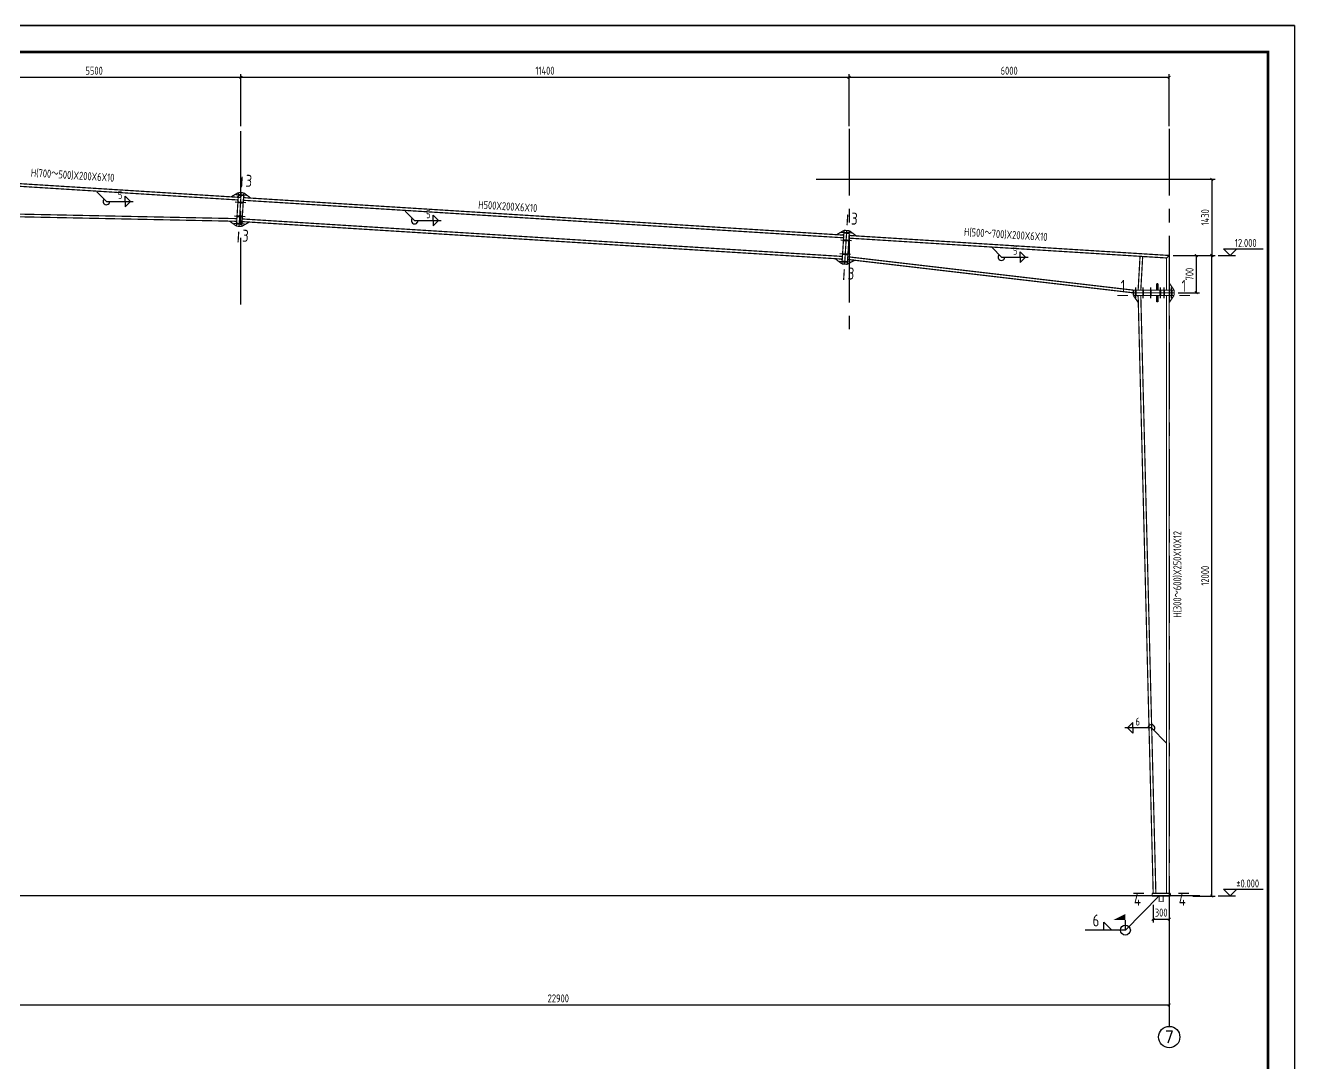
# Model space of a CAD drawing. Header units: millimetres. Extents: x 866309 to 879639, y 39442 to 44891.
# Drawn here: x 877874.8 to 878350.6, y 39653.6 to 40042.6 of the extents above; entities that cross this region are included whole.
import ezdxf
from ezdxf.enums import TextEntityAlignment as Align

# ---------------------------------------------------------------- set-up
doc = ezdxf.new("R2010")
doc.units = ezdxf.units.MM
doc.header["$LTSCALE"] = 1000
doc.header["$MEASUREMENT"] = 0
doc.linetypes.add('CENTER', pattern=[2, 1.25, -0.25, 0.25, -0.25])
doc.linetypes.add('DOTE', pattern=[2.42, 2, -0.2, 0.02, -0.2])
for name, color, linetype in [('10', 7, 'Continuous'), ('114', 2, 'Continuous'), ('116', 1, 'Continuous'), ('14', 2, 'Continuous'), ('1530', 253, 'Continuous'), ('1534', 7, 'Continuous'), ('AXIS', 3, 'Continuous'), ('AXIS_TEXT', 7, 'Continuous'), ('DIM', 7, 'Continuous'), ('DOTE', 1, 'DOTE'), ('M_Prof', 2, 'Continuous'), ('柱子', 8, 'Continuous'), ('标准截面(白色)', 7, 'Continuous'), ('焊缝标注', 3, 'Continuous')]:
    doc.layers.add(name, color=color, linetype=linetype)
doc.styles.add('_TCH_AXIS', font='COMPLEX', dxfattribs={"bigfont": 'GBCBIG'})
doc.styles.add('COMPLEX', font='COMPLEX')
doc.styles.add('GBHZ', font='gbenor.shx', dxfattribs={"width": 0.9, "bigfont": 'gbcbig.shx'})
doc.dimstyles.new('Y50', dxfattribs={"dimscale": 0, "dimtxt": 3, "dimasz": 0.01, "dimexe": 1.2, "dimexo": 1, "dimgap": 1, "dimtad": 1, "dimdec": 0, "dimlfac": 50, "dimzin": 0, "dimdsep": 46, "dimtxsty": 'GBHZ', "dimblk1": 'DX', "dimblk2": 'DX', "dimsah": 1, "dimcen": 0.09, "dimdle": 1, "dimadec": 0, "dimazin": 0, "dimtfac": 1, "dimtdec": 0, "dimtix": 1, "dimtmove": 2, "dimatfit": 3, "dimldrblk": 'DX', "dimfxl": 0, "dimtolj": 1, "dimtzin": 0, "dimarcsym": 0})

# ---------------------------------------------------------------- blocks, each defined once
blk = doc.blocks.new('DX')
at = {"color": 0, "linetype": 'ByBlock', "const_width": 40}
blk.add_lwpolyline([(-54, -51), (46, 49)], dxfattribs=at)
blk = doc.blocks.new('*D2041')
at = {"color": 0, "lineweight": -2, "transparency": 16777216}
for p, q in [((878297.61, 39713.16), (878297.61, 39706.5)), ((878303.61, 39713.16), (878303.61, 39706.5)), ((878297.6, 39707.7), (878297.59, 39707.7)), ((878297.61, 39707.7), (878303.61, 39707.7)), ((878303.62, 39707.7), (878303.63, 39707.7))]:
    blk.add_line(p, q, dxfattribs=at)
at = {"layer": 'Defpoints', "color": 0, "transparency": 16777216}
for p in [(878297.61, 39714.16), (878303.61, 39714.16), (878303.61, 39707.7)]:
    blk.add_point(p, dxfattribs=at)
at = {"color": 0, "lineweight": -2, "transparency": 16777216, "xscale": 0.01, "yscale": 0.01, "zscale": 0.01}
blk.add_blockref('DX', (878297.61, 39707.7), dxfattribs=at)
at = {"color": 0, "lineweight": -2, "transparency": 16777216, "xscale": 0.01, "yscale": 0.01, "zscale": 0.01, "rotation": 180}
blk.add_blockref('DX', (878303.61, 39707.7), dxfattribs=at)
at = {"color": 0, "transparency": 16777216, "insert": (878300.61, 39710.2), "char_height": 3, "attachment_point": 5, "style": 'GBHZ'}
blk.add_mtext('\\A1;300', dxfattribs=at)
blk = doc.blocks.new('*D2031')
at = {"layer": 'Defpoints', "color": 0, "transparency": 16777216}
for p in [(878307.71, 39956.42), (878319.58, 39956.42), (878311.42, 39716.42)]:
    blk.add_point(p, dxfattribs=at)
at = {"layer": 'dim', "color": 0, "lineweight": -2, "transparency": 16777216}
for p, q in [((878308.71, 39956.42), (878320.78, 39956.42)), ((878319.58, 39716.43), (878319.58, 39956.41)), ((878312.42, 39716.42), (878320.78, 39716.42))]:
    blk.add_line(p, q, dxfattribs=at)
at = {"layer": 'dim', "color": 0, "lineweight": -2, "transparency": 16777216, "xscale": 0.01, "yscale": 0.01, "zscale": 0.01}
for p, rotation in [((878319.58, 39956.42), 90), ((878319.58, 39716.42), 270)]:
    blk.add_blockref('DX', p, dxfattribs=dict(at, rotation=rotation))
at = {"layer": 'dim', "color": 0, "transparency": 16777216, "insert": (878317.08, 39836.42), "char_height": 3, "attachment_point": 5, "rotation": 90, "style": 'GBHZ'}
blk.add_mtext('\\A1;12000', dxfattribs=at)
blk = doc.blocks.new('*D2032')
at = {"layer": 'Defpoints', "color": 0, "transparency": 16777216}
for p in [(878170.33, 39985.02), (878307.71, 39956.42), (878319.58, 39956.42)]:
    blk.add_point(p, dxfattribs=at)
at = {"layer": 'dim', "color": 0, "lineweight": -2, "transparency": 16777216}
for p, q in [((878171.33, 39985.02), (878320.78, 39985.02)), ((878319.58, 39985.01), (878319.58, 39956.43)), ((878308.71, 39956.42), (878320.78, 39956.42))]:
    blk.add_line(p, q, dxfattribs=at)
at = {"layer": 'dim', "color": 0, "lineweight": -2, "transparency": 16777216, "xscale": 0.01, "yscale": 0.01, "zscale": 0.01}
for p, rotation in [((878319.58, 39985.02), 90), ((878319.58, 39956.42), 270)]:
    blk.add_blockref('DX', p, dxfattribs=dict(at, rotation=rotation))
at = {"layer": 'dim', "color": 0, "transparency": 16777216, "insert": (878317.08, 39970.72), "char_height": 3, "attachment_point": 5, "rotation": 90, "style": 'GBHZ'}
blk.add_mtext('\\A1;1430', dxfattribs=at)
blk = doc.blocks.new('*D2036')
at = {"layer": 'Defpoints', "color": 0, "transparency": 16777216}
for p in [(878183.61, 40023.15), (878183.61, 40003.83), (878303.61, 40003.83)]:
    blk.add_point(p, dxfattribs=at)
at = {"layer": 'dim', "color": 0, "lineweight": -2, "transparency": 16777216}
for p, q in [((878183.61, 40004.83), (878183.61, 40024.35)), ((878303.6, 40023.15), (878183.62, 40023.15)), ((878303.61, 40004.83), (878303.61, 40024.35))]:
    blk.add_line(p, q, dxfattribs=at)
at = {"layer": 'dim', "color": 0, "lineweight": -2, "transparency": 16777216, "xscale": 0.01, "yscale": 0.01, "zscale": 0.01, "rotation": 180}
blk.add_blockref('DX', (878183.61, 40023.15), dxfattribs=at)
at = {"layer": 'dim', "color": 0, "lineweight": -2, "transparency": 16777216, "xscale": 0.01, "yscale": 0.01, "zscale": 0.01}
blk.add_blockref('DX', (878303.61, 40023.15), dxfattribs=at)
at = {"layer": 'dim', "color": 0, "transparency": 16777216, "insert": (878243.61, 40025.65), "char_height": 3, "attachment_point": 5, "style": 'GBHZ'}
blk.add_mtext('\\A1;6000', dxfattribs=at)
blk = doc.blocks.new('*D2037')
at = {"layer": 'Defpoints', "color": 0, "transparency": 16777216}
for p in [(877955.61, 40023.15), (877955.61, 40003.83), (878183.61, 40003.83)]:
    blk.add_point(p, dxfattribs=at)
at = {"layer": 'dim', "color": 0, "lineweight": -2, "transparency": 16777216}
for p, q in [((877955.61, 40004.83), (877955.61, 40024.35)), ((878183.6, 40023.15), (877955.62, 40023.15)), ((878183.61, 40004.83), (878183.61, 40024.35))]:
    blk.add_line(p, q, dxfattribs=at)
at = {"layer": 'dim', "color": 0, "lineweight": -2, "transparency": 16777216, "xscale": 0.01, "yscale": 0.01, "zscale": 0.01, "rotation": 180}
blk.add_blockref('DX', (877955.61, 40023.15), dxfattribs=at)
at = {"layer": 'dim', "color": 0, "lineweight": -2, "transparency": 16777216, "xscale": 0.01, "yscale": 0.01, "zscale": 0.01}
blk.add_blockref('DX', (878183.61, 40023.15), dxfattribs=at)
at = {"layer": 'dim', "color": 0, "transparency": 16777216, "insert": (878069.61, 40025.65), "char_height": 3, "attachment_point": 5, "style": 'GBHZ'}
blk.add_mtext('\\A1;11400', dxfattribs=at)
blk = doc.blocks.new('*D2038')
at = {"layer": 'Defpoints', "color": 0, "transparency": 16777216}
for p in [(877845.61, 40023.15), (877845.61, 40003.83), (877955.61, 40003.83)]:
    blk.add_point(p, dxfattribs=at)
at = {"layer": 'dim', "color": 0, "lineweight": -2, "transparency": 16777216}
for p, q in [((877845.61, 40004.83), (877845.61, 40024.35)), ((877955.6, 40023.15), (877845.62, 40023.15)), ((877955.61, 40004.83), (877955.61, 40024.35))]:
    blk.add_line(p, q, dxfattribs=at)
at = {"layer": 'dim', "color": 0, "lineweight": -2, "transparency": 16777216, "xscale": 0.01, "yscale": 0.01, "zscale": 0.01, "rotation": 180}
blk.add_blockref('DX', (877845.61, 40023.15), dxfattribs=at)
at = {"layer": 'dim', "color": 0, "lineweight": -2, "transparency": 16777216, "xscale": 0.01, "yscale": 0.01, "zscale": 0.01}
blk.add_blockref('DX', (877955.61, 40023.15), dxfattribs=at)
at = {"layer": 'dim', "color": 0, "transparency": 16777216, "insert": (877900.61, 40025.65), "char_height": 3, "attachment_point": 5, "style": 'GBHZ'}
blk.add_mtext('\\A1;5500', dxfattribs=at)
blk = doc.blocks.new('*D2040')
at = {"layer": 'Defpoints', "color": 0, "transparency": 16777216}
for p in [(878304.1, 39956.42), (878305.93, 39942.43), (878313.74, 39942.43)]:
    blk.add_point(p, dxfattribs=at)
at = {"layer": 'dim', "color": 0, "lineweight": -2, "transparency": 16777216}
for p, q in [((878305.1, 39956.42), (878314.94, 39956.42)), ((878313.74, 39956.41), (878313.74, 39942.44)), ((878306.93, 39942.43), (878314.94, 39942.43))]:
    blk.add_line(p, q, dxfattribs=at)
at = {"layer": 'dim', "color": 0, "lineweight": -2, "transparency": 16777216, "xscale": 0.01, "yscale": 0.01, "zscale": 0.01}
for p, rotation in [((878313.74, 39956.42), 90), ((878313.74, 39942.43), 270)]:
    blk.add_blockref('DX', p, dxfattribs=dict(at, rotation=rotation))
at = {"layer": 'dim', "color": 0, "transparency": 16777216, "insert": (878311.24, 39949.43), "char_height": 3, "attachment_point": 5, "rotation": 90, "style": 'GBHZ'}
blk.add_mtext('\\A1;700', dxfattribs=at)
blk = doc.blocks.new('*D2030')
at = {"layer": 'Defpoints', "color": 0, "transparency": 16777216}
for p in [(877845.61, 39699.56), (878303.61, 39699.56), (877845.61, 39675.56)]:
    blk.add_point(p, dxfattribs=at)
at = {"layer": 'dim', "color": 0, "lineweight": -2, "transparency": 16777216}
for p, q in [((877845.61, 39698.56), (877845.61, 39674.36)), ((878303.61, 39698.56), (878303.61, 39674.36)), ((878303.6, 39675.56), (877845.62, 39675.56))]:
    blk.add_line(p, q, dxfattribs=at)
at = {"layer": 'dim', "color": 0, "lineweight": -2, "transparency": 16777216, "xscale": 0.01, "yscale": 0.01, "zscale": 0.01, "rotation": 180}
blk.add_blockref('DX', (877845.61, 39675.56), dxfattribs=at)
at = {"layer": 'dim', "color": 0, "lineweight": -2, "transparency": 16777216, "xscale": 0.01, "yscale": 0.01, "zscale": 0.01}
blk.add_blockref('DX', (878303.61, 39675.56), dxfattribs=at)
at = {"layer": 'dim', "color": 0, "transparency": 16777216, "insert": (878074.61, 39678.06), "char_height": 3, "attachment_point": 5, "style": 'GBHZ'}
blk.add_mtext('\\A1;22900', dxfattribs=at)
blk = doc.blocks.new('_AXISO')
blk.add_circle((0, 0), 0.5)
at = {"layer": 'AXIS_TEXT', "style": 'COMPLEX', "width": 1.041667}
blk.add_attdef('A', text='', height=0.56, dxfattribs=at).set_placement((-0.25, -0.28), (0.25, -0.28), align=Align.FIT)

msp = doc.modelspace()

# ---------------------------------------------------------------- linework, layer by layer
at = {"color": 0}
for p, q in [((878350.624, 40042.627), (877299.374, 40042.627)), ((877299.374, 40042.627), (878350.624, 40042.627)), ((878350.624, 40042.627), (878350.624, 39448.627))]:
    msp.add_line(p, q, dxfattribs=at)
at = {"color": 0, "const_width": 1}
msp.add_lwpolyline([(878340.624, 39458.627), (877324.374, 39458.627), (877324.374, 40032.627), (878340.624, 40032.627)], close=True, dxfattribs=at)
at = {"layer": '10', "const_width": 0.45}
for points in [[(877956.1, 39985.938), (877955.85, 39981.945)], [(878183.102, 39971.762), (878182.852, 39967.77)], [(877954.565, 39961.365), (877954.814, 39965.358)], [(878181.567, 39947.19), (878181.816, 39951.182)], [(878284.162, 39941.431), (878288.162, 39941.431)], [(878311.45, 39941.431), (878307.45, 39941.431)], [(878290.213, 39717.422), (878294.213, 39717.422)], [(878311.014, 39717.422), (878307.014, 39717.422)]]:
    msp.add_lwpolyline(points, dxfattribs=at)
at = {"layer": '114'}
for p, q in [((877957.491, 39976.132), (877953.499, 39976.381)), ((877957.666, 39978.926), (877953.673, 39979.176)), ((877957.167, 39970.942), (877953.175, 39971.191)), ((877956.993, 39968.147), (877953, 39968.397)), ((878184.493, 39961.956), (878180.501, 39962.206)), ((878184.668, 39964.751), (878180.675, 39965)), ((878184.169, 39956.768), (878180.177, 39957.017)), ((878183.995, 39953.972), (878180.002, 39954.221)), ((878291.062, 39940.431), (878291.062, 39944.431)), ((878293.863, 39940.431), (878293.863, 39944.431)), ((878296.745, 39940.431), (878296.745, 39944.431)), ((878300.313, 39940.431), (878300.313, 39944.431)), ((878301.714, 39940.431), (878301.714, 39944.431)), ((878304.514, 39940.431), (878304.514, 39944.431))]:
    msp.add_line(p, q, dxfattribs=at)
at = {"layer": '114', "color": 1, "const_width": 0.7}
for points in [[(877956.493, 39976.194), (877954.497, 39976.319)], [(877956.668, 39978.989), (877954.672, 39979.113)], [(877956.169, 39971.004), (877954.173, 39971.129)], [(877955.994, 39968.21), (877953.998, 39968.334)], [(878183.495, 39962.019), (878181.499, 39962.143)], [(878183.67, 39964.813), (878181.673, 39964.938)], [(878183.171, 39956.83), (878181.175, 39956.954)], [(878182.996, 39954.034), (878181, 39954.159)], [(878291.062, 39941.431), (878291.062, 39943.431)], [(878293.863, 39941.431), (878293.863, 39943.431)], [(878296.745, 39941.431), (878296.745, 39943.431)], [(878300.313, 39941.431), (878300.313, 39943.431)], [(878301.714, 39941.431), (878301.714, 39943.431)], [(878304.514, 39941.431), (878304.514, 39943.431)]]:
    msp.add_lwpolyline(points, dxfattribs=at)
at = {"layer": '116', "const_width": 0.2}
for points in [[(878299.613, 39716.422), (878299.613, 39714.422)], [(878301.613, 39714.422), (878299.613, 39714.422)], [(878299.913, 39716.422), (878299.913, 39714.422)], [(878301.313, 39716.422), (878301.313, 39714.422)], [(878301.613, 39716.422), (878301.613, 39714.422)]]:
    msp.add_lwpolyline(points, dxfattribs=at)
at = {"layer": '14', "const_width": 0.45}
for points in [[(877954.728, 39980.011), (877951.921, 39978.383)], [(877951.921, 39978.383), (877954.216, 39978.24)], [(877954.728, 39980.012), (877953.941, 39967.416)], [(877954.216, 39978.24), (877954.64, 39978.614)], [(877954.64, 39978.614), (877954.728, 39980.011)], [(877955.726, 39979.949), (877954.728, 39980.012)], [(877955.726, 39979.949), (877954.939, 39967.354)], [(877954.939, 39967.354), (877955.726, 39979.949)], [(877956.724, 39979.887), (877955.726, 39979.949)], [(877955.937, 39967.291), (877956.724, 39979.887)], [(877956.724, 39979.887), (877956.636, 39978.49)], [(877956.636, 39978.49), (877957.011, 39978.065)], [(877959.306, 39977.922), (877956.724, 39979.887)], [(877957.011, 39978.065), (877959.306, 39977.922)], [(877951.355, 39969.289), (877953.942, 39967.436)], [(877953.655, 39969.241), (877951.355, 39969.289)], [(877954.03, 39968.833), (877953.655, 39969.241)], [(877953.941, 39967.416), (877954.939, 39967.354)], [(877953.942, 39967.436), (877954.03, 39968.833)], [(877954.939, 39967.354), (877955.937, 39967.291)], [(877955.938, 39967.311), (877958.745, 39968.94)], [(877956.026, 39968.709), (877955.938, 39967.311)], [(877956.45, 39969.083), (877956.026, 39968.709)], [(877958.745, 39968.94), (877956.45, 39969.083)], [(878181.73, 39965.836), (878178.923, 39964.208)], [(878181.73, 39965.836), (878180.943, 39953.241)], [(878181.642, 39964.439), (878181.73, 39965.836)], [(878182.728, 39965.774), (878181.73, 39965.836)], [(878182.728, 39965.774), (878181.941, 39953.178)], [(878181.941, 39953.178), (878182.728, 39965.774)], [(878183.726, 39965.712), (878182.728, 39965.774)], [(878178.923, 39964.208), (878181.218, 39964.065)], [(878181.218, 39964.065), (878181.642, 39964.439)], [(878182.939, 39953.116), (878183.726, 39965.712)], [(878183.726, 39965.712), (878183.638, 39964.314)], [(878183.638, 39964.314), (878184.013, 39963.89)], [(878186.308, 39963.747), (878183.726, 39965.712)], [(878184.013, 39963.89), (878186.308, 39963.747)], [(878303.613, 39956.422), (878302.613, 39955.482)], [(878303.613, 39943.431), (878303.613, 39956.422)], [(878178.362, 39955.226), (878180.944, 39953.261)], [(878180.657, 39955.082), (878178.362, 39955.226)], [(878181.032, 39954.658), (878180.657, 39955.082)], [(878180.943, 39953.241), (878181.941, 39953.178)], [(878180.944, 39953.261), (878181.032, 39954.658)], [(878181.941, 39953.178), (878182.939, 39953.116)], [(878182.94, 39953.136), (878185.738, 39954.65)], [(878183.028, 39954.533), (878182.94, 39953.136)], [(878183.45, 39954.891), (878183.028, 39954.533)], [(878185.738, 39954.65), (878183.45, 39954.891)], [(878292.677, 39956.103), (878291.962, 39943.431)], [(878293.674, 39956.04), (878292.677, 39956.103)], [(878292.962, 39943.431), (878293.674, 39956.04)], [(878302.613, 39955.482), (878302.613, 39943.431)], [(878305.45, 39943.431), (878290.162, 39943.431)], [(878290.162, 39943.431), (878290.162, 39942.431)], [(878305.45, 39942.431), (878290.162, 39942.431)], [(878290.162, 39942.431), (878290.162, 39941.431)], [(878290.162, 39942.431), (878305.45, 39942.431)], [(878291.962, 39943.431), (878292.962, 39943.431)], [(878299.413, 39945.831), (878298.913, 39945.831)], [(878298.913, 39945.831), (878298.913, 39943.431)], [(878298.913, 39943.431), (878299.413, 39943.431)], [(878299.413, 39943.431), (878299.413, 39945.831)], [(878302.613, 39943.431), (878303.613, 39943.431)], [(878305.413, 39943.431), (878303.613, 39946.131)], [(878303.613, 39946.131), (878303.613, 39943.831)], [(878303.613, 39943.831), (878304.014, 39943.431)], [(878304.014, 39943.431), (878305.413, 39943.431)], [(878305.45, 39942.431), (878305.45, 39943.431)], [(878305.45, 39941.431), (878305.45, 39942.431)], [(878290.162, 39941.431), (878305.45, 39941.431)], [(878290.162, 39941.431), (878292.03, 39938.732)], [(878291.562, 39941.431), (878290.162, 39941.431)], [(878291.972, 39941.031), (878291.562, 39941.431)], [(878292.03, 39938.732), (878291.972, 39941.031)], [(878298.913, 39939.031), (878298.913, 39941.431)], [(878298.913, 39941.431), (878299.413, 39941.431)], [(878299.413, 39939.031), (878298.913, 39939.031)], [(878299.413, 39941.431), (878299.413, 39939.031)], [(878303.613, 39938.731), (878305.413, 39941.431)], [(878304.014, 39941.431), (878303.613, 39941.031)], [(878303.613, 39941.031), (878303.613, 39938.731)], [(878305.413, 39941.431), (878304.014, 39941.431)], [(878304.014, 39717.422), (878297.213, 39717.422)], [(878297.213, 39717.422), (878297.213, 39716.422)], [(878297.213, 39716.422), (878304.014, 39716.422)], [(878304.014, 39716.422), (878304.014, 39717.422)]]:
    msp.add_lwpolyline(points, dxfattribs=at)
at = {"layer": '1530'}
for p, q in [((878321.982, 39956.422), (878328.453, 39956.422)), ((878321.982, 39716.422), (878328.453, 39716.422))]:
    msp.add_line(p, q, dxfattribs=at)
at = {"layer": '1534'}
for points in [[(878328.953, 39958.922), (878326.453, 39956.422), (878323.953, 39958.922), (878338.887, 39958.922)], [(878328.953, 39718.922), (878326.453, 39716.422), (878323.953, 39718.922), (878338.887, 39718.922)]]:
    msp.add_lwpolyline(points, dxfattribs=at)
at = {"layer": 'AXIS', "color": 0}
msp.add_line((878303.613, 39699.563), (878303.613, 39667.563), dxfattribs=at)
at = {"layer": 'DOTE', "linetype": 'CENTER', "ltscale": 0.02}
for p, q in [((877955.613, 39938.043), (877955.613, 40003.833)), ((878183.613, 40003.833), (878183.613, 39926.488)), ((878303.613, 40003.833), (878303.613, 39699.563))]:
    msp.add_line(p, q, dxfattribs=at)
at = {"layer": 'M_Prof'}
msp.add_line((878315.051, 39716.422), (877352.395, 39716.422), dxfattribs=at)
at = {"layer": '柱子', "const_width": 0.45}
for points in [[(877955.613, 39978.153), (877842.613, 39985.209)], [(877954.553, 39977.217), (877843.614, 39984.145)], [(878181.555, 39963.042), (877956.549, 39977.092)], [(878181.617, 39964.04), (877956.612, 39978.09)], [(877954.117, 39970.231), (877858.084, 39972.213)], [(877954.054, 39969.232), (877858.084, 39971.213)], [(878181.056, 39955.057), (877956.051, 39969.108)], [(878181.119, 39956.055), (877956.113, 39970.106)], [(878302.613, 39955.482), (878183.551, 39962.917)], [(878303.613, 39956.422), (878183.613, 39963.915)], [(878290.162, 39942.426), (878183.053, 39954.933)], [(878290.162, 39943.431), (878183.115, 39955.932)], [(878297.613, 39717.422), (878291.962, 39941.431)], [(878292.962, 39941.431), (878291.962, 39941.431)], [(878298.614, 39717.422), (878292.962, 39941.431)], [(878302.613, 39717.422), (878302.613, 39941.431)], [(878303.613, 39941.431), (878302.613, 39941.431)], [(878303.613, 39717.422), (878303.613, 39941.431)]]:
    msp.add_lwpolyline(points, dxfattribs=at)
at = {"layer": '焊缝标注'}
for p, q in [((877901.684, 39980.228), (877905.209, 39976.682)), ((877905.209, 39976.682), (877915.209, 39976.682)), ((877912.209, 39978.682), (877914.209, 39976.682)), ((877912.209, 39976.682), (877912.209, 39978.682)), ((877912.209, 39974.682), (877914.209, 39976.682)), ((877912.209, 39976.682), (877912.209, 39974.682)), ((878017.233, 39973.031), (878020.759, 39969.486)), ((878027.759, 39971.486), (878029.759, 39969.486)), ((878027.759, 39969.486), (878027.759, 39971.486)), ((878020.759, 39969.486), (878030.759, 39969.486)), ((878027.759, 39967.486), (878029.759, 39969.486)), ((878027.759, 39969.486), (878027.759, 39967.486)), ((878237.212, 39959.363), (878240.738, 39955.817)), ((878247.738, 39957.817), (878249.738, 39955.817)), ((878247.738, 39955.817), (878247.738, 39957.817)), ((878240.738, 39955.817), (878250.738, 39955.817)), ((878247.738, 39953.817), (878249.738, 39955.817)), ((878247.738, 39955.817), (878247.738, 39953.817)), ((878289.954, 39781.384), (878287.954, 39779.384)), ((878289.954, 39779.384), (878289.954, 39781.384)), ((878296.954, 39779.384), (878286.954, 39779.384)), ((878289.954, 39777.384), (878287.954, 39779.384)), ((878289.954, 39779.384), (878289.954, 39777.384)), ((878302.613, 39773.729), (878296.954, 39779.384)), ((878299.863, 39716.422), (878287.171, 39703.658)), ((878279.108, 39706.658), (878282.108, 39703.658)), ((878279.108, 39703.658), (878279.108, 39706.658)), ((878287.171, 39703.658), (878287.171, 39707.408)), ((878287.171, 39703.658), (878272.171, 39703.658))]:
    msp.add_line(p, q, dxfattribs=at)
msp.add_circle((878287.171, 39703.658), 1.875, dxfattribs=at)
for centre, start, end in [((877905.209, 39976.682), 134.84025, 0), ((878020.759, 39969.486), 134.84025, 0), ((878240.738, 39955.817), 134.84025, 0), ((878296.954, 39779.384), 315.02281, 180)]:
    msp.add_arc(centre, 1.25, start, end, dxfattribs=at)
for points in [[(877901.684, 39980.228), (877902.282, 39979.413), (877902.495, 39979.624)], [(878017.233, 39973.031), (878017.832, 39972.216), (878018.044, 39972.428)], [(878237.212, 39959.363), (878237.811, 39958.548), (878238.024, 39958.759)], [(878302.613, 39773.729), (878301.8, 39774.33), (878302.012, 39774.542)], [(878287.171, 39707.408), (878282.671, 39707.408), (878287.171, 39709.658)]]:
    msp.add_solid(points, dxfattribs=at)

# ---------------------------------------------------------------- block references
at = {"layer": 'AXIS', "color": 0}
ref = msp.add_blockref('_AXISO', (878303.613, 39663.563), dxfattribs=dict(at, xscale=8, yscale=8, zscale=8))
ref.add_attrib('A', '7', dxfattribs={"layer": 'AXIS_TEXT', "color": 0, "height": 4.659, "style": '_TCH_AXIS'}).set_placement((878302.06, 39661.233), (878305.167, 39661.233), align=Align.FIT)

# ---------------------------------------------------------------- texts
at = {"layer": '10', "style": 'GBHZ', "width": 0.9}
for rotation, p in [(356.42661, (877957.281, 39982.212)), (356.42667, (878184.283, 39968.036)), (356.42661, (877955.995, 39961.632)), (356.42655, (878182.997, 39947.457))]:
    msp.add_text('3', height=4.5, rotation=rotation, dxfattribs=at).set_placement(p)
for s, p in [('1', (878285.442, 39942.786)), ('1', (878308.226, 39942.786)), ('4', (878290.413, 39712.777)), ('4', (878307.213, 39712.777))]:
    msp.add_text(s, height=4.5, dxfattribs=at).set_placement(p)
at = {"layer": '1534', "style": 'GBHZ', "width": 0.9}
for s, p in [('12.000', (878328.249, 39959.622)), ('%%P0.000', (878328.767, 39719.622))]:
    msp.add_text(s, height=3, dxfattribs=at).set_placement(p)
at = {"layer": '标准截面(白色)', "style": 'GBHZ', "width": 0.9}
for s, rotation, p in [('H(700～500)X200X6X10', 356.33354, (877876.833, 39985.997)), ('H500X200X6X10', 356.42497, (878044.524, 39974.003)), ('H(500～700)X200X6X10', 356.42497, (878226.617, 39963.78)), ('H(300～600)X250X10X12', 90, (878308.16, 39820.683))]:
    msp.add_text(s, height=3, rotation=rotation, dxfattribs=at).set_placement(p)
at = {"layer": '焊缝标注', "style": 'GBHZ', "width": 0.9}
for s, height, p in [('5', 3, (877909.509, 39977.582)), ('5', 3, (878025.059, 39970.386)), ('5', 3, (878245.038, 39956.717)), ('6', 3, (878290.999, 39780.284)), ('6', 4.5, (878274.908, 39705.008))]:
    msp.add_text(s, height=height, dxfattribs=at).set_placement(p)

# ---------------------------------------------------------------- dimensions: what is measured, and where the dimension line sits
dim = msp.add_linear_dim(base=(878303.613, 39707.701), p1=(878297.613, 39714.159), p2=(878303.613, 39714.159), angle=180, dimstyle='Y50', override={"dimscale": 1})
dim.commit()
dim.dimension.update_dxf_attribs({"geometry": '*D2041', "text_midpoint": (878300.613, 39710.201)})
at = {"layer": 'dim'}
for base, p1, p2, angle, picture, middle in [((877845.613, 40023.145), (877955.613, 40003.833), (877845.613, 40003.833), 180, '*D2038', (877900.613, 40025.645)), ((877955.613, 40023.145), (878183.613, 40003.833), (877955.613, 40003.833), 180, '*D2037', (878069.613, 40025.645)), ((878183.613, 40023.145), (878303.613, 40003.833), (878183.613, 40003.833), 180, '*D2036', (878243.613, 40025.645)), ((878319.582, 39956.422), (878170.326, 39985.022), (878307.709, 39956.422), 90, '*D2032', (878317.082, 39970.722)), ((878313.738, 39942.431), (878304.095, 39956.422), (878305.932, 39942.431), 90, '*D2040', (878311.238, 39949.426)), ((878319.582, 39956.422), (878311.422, 39716.422), (878307.709, 39956.422), 270, '*D2031', (878317.082, 39836.422)), ((877845.613, 39675.563), (878303.613, 39699.563), (877845.613, 39699.563), 180, '*D2030', (878074.613, 39678.063))]:
    dim = msp.add_linear_dim(base=base, p1=p1, p2=p2, angle=angle, dimstyle='Y50', override={"dimscale": 1}, dxfattribs=at)
    dim.commit()
    dim.dimension.update_dxf_attribs({"geometry": picture, "text_midpoint": middle})

doc.saveas('drawing.dxf')
